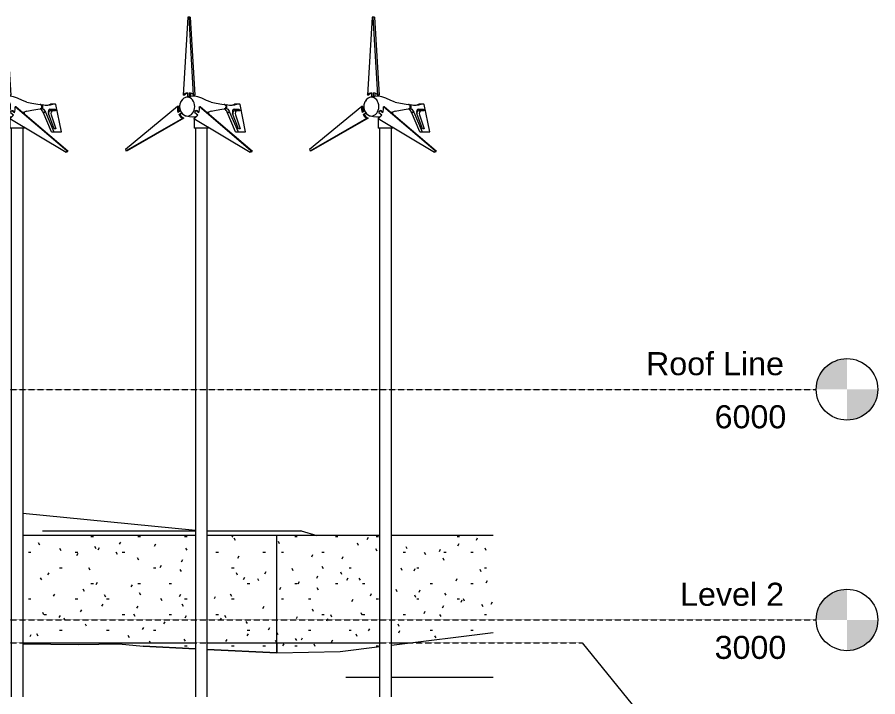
# Model space of a CAD drawing. Header units: millimetres. Extents: x -22400 to 100951, y -3625 to 17206.
# Drawn here: x 66178 to 77366, y 2000 to 10841 of the extents above; entities that cross this region are included whole.
import ezdxf

# ---------------------------------------------------------------- set-up
doc = ezdxf.new("R2010")
doc.units = ezdxf.units.MM
doc.linetypes.add('Dash - Tight', pattern=[4.5, 3, -1.5])
for name, color, linetype, lineweight in [('A-FLOR-LEVL', 51, 'Continuous', 9), ('A-WALL-PATT', 111, 'Continuous', 9), ('C-BLDG-PADS', 91, 'Continuous', 9), ('C-TOPO', 7, 'Continuous', 9), ('L-SITE', 91, 'Continuous', 9), ('L-SITE-WALL', 31, 'Continuous', 9)]:
    doc.layers.add(name, color=color, linetype=linetype, lineweight=lineweight)
doc.styles.add('Arial', font='arial.ttf', dxfattribs={"height": 300})
pattern_1 = [(0, (50430.29, 1850), (703.905, 203.2), [29.036, -498.893, 29.036, -3314.515]), (0, (50430.29, 1850), (703.905, 203.2), [-556.965, -498.893, 29.036, -1026.822, -1759.764]), (0, (50430.29, 1850), (703.905, 203.2), [-2111.716, 29.036, -498.893, 29.036, -1202.798]), (0, (50430.29, 1850), (703.905, 203.2), [-2668.682, -322.917, 29.036, -850.846]), (116.565, (50694.25, 1951.6), (-504.3526, 602.306), [32.463, -557.78, -3738.204]), (116.565, (50694.25, 1951.6), (-504.3526, 602.306), [-590.243, 32.463, -557.779, -3147.961]), (116.565, (50694.25, 1951.6), (-504.3526, 602.306), [-1180.485, 32.463, -1148.022, -1967.476]), (116.565, (50694.25, 1951.6), (-504.3526, 602.306), [-2360.971, 32.463, -557.779, -1377.233]), (116.565, (50694.25, 1951.6), (-504.3526, 602.306), [-2951.213, 32.463, -361.032, -983.738]), (116.565, (50694.25, 1951.6), (-504.3526, 602.306), [-3344.708, 32.463, -951.274]), (243.435, (50782.24, 2358), (-199.5518, -805.5061), [32.463, -557.78, -3738.204]), (243.435, (50782.24, 2358), (-199.5518, -805.5061), [-590.243, 32.463, -557.779, -3147.961]), (243.435, (50782.24, 2358), (-199.5518, -805.5061), [-1180.485, 32.463, -1148.022, -1967.476]), (243.435, (50782.24, 2358), (-199.5518, -805.5061), [-2360.971, 32.463, -557.779, -1377.233]), (243.435, (50782.24, 2358), (-199.5518, -805.5061), [-2951.213, 32.463, -361.032, -983.738]), (243.435, (50782.24, 2358), (-199.5518, -805.5061), [-3344.708, 32.463, -951.274])]

# ---------------------------------------------------------------- blocks, each defined once
blk = doc.blocks.new('M_Wind Power Generator - 9 Meters High-397393-Longitudinal Section')
at = {"layer": 'L-SITE'}
for p, q in [((15558, 10841), (15497, 9828)), ((15573, 10841), (15558, 10841)), ((15633, 9828), (15573, 10841)), ((15588, 10841), (15573, 10841)), ((15588, 10841), (15649, 9828)), ((15552, 9859), (15552, 9805)), ((15578, 9805), (15578, 9859)), ((15594, 9853), (15594, 9809)), ((15513, 9828), (15497, 9828)), ((15649, 9828), (15633, 9828)), ((15424, 9679), (14746, 9119)), ((15439, 9679), (15424, 9679)), ((15463, 9625), (15429, 9602)), ((15700, 9599), (15660, 9628)), ((15678, 9626), (15702, 9609)), ((16377, 9101), (15707, 9676)), ((15722, 9676), (15707, 9676)), ((15722, 9676), (16392, 9101)), ((16031, 9707), (16062, 9701)), ((16062, 9655), (16031, 9649)), ((16037, 9706), (16038, 9705)), ((16038, 9650), (16038, 9650)), ((16062, 9701), (16062, 9655)), ((16159, 9647), (16226, 9647)), ((16196, 9708), (16165, 9708)), ((16224, 9712), (16193, 9712)), ((16201, 9622), (16196, 9647)), ((16226, 9647), (16232, 9622)), ((16308, 9348), (16236, 9705)), ((14753, 9103), (15491, 9527)), ((15506, 9527), (14768, 9103)), ((15442, 9574), (15477, 9598)), ((15442, 9574), (15457, 9574)), ((15483, 9591), (15457, 9574)), ((15506, 9527), (15491, 9527)), ((15637, 9525), (16369, 9086)), ((15638, 9542), (15638, 9526)), ((15638, 9525), (15638, 9398)), ((15647, 9600), (15687, 9571)), ((15810, 9602), (15829, 9602)), ((15860, 9620), (15812, 9602)), ((15829, 9584), (15829, 9602)), ((16179, 9348), (16070, 9607)), ((16070, 9607), (16100, 9607)), ((16100, 9607), (16210, 9348)), ((16216, 9387), (16140, 9589)), ((16193, 9622), (16162, 9622)), ((16175, 9572), (16237, 9387)), ((16232, 9622), (16193, 9622)), ((15810, 9398), (15639, 9398)), ((15657, 9398), (15657, 2000)), ((15810, 2000), (15810, 9398)), ((15828, 9398), (15810, 9398)), ((15829, 9398), (15829, 9410)), ((16179, 9348), (16210, 9348)), ((16210, 9348), (16308, 9348)), ((16237, 9387), (16216, 9387)), ((14746, 9119), (14753, 9103)), ((14768, 9103), (14753, 9103)), ((16369, 9086), (16377, 9101)), ((16385, 9086), (16369, 9086)), ((16392, 9101), (16377, 9101)), ((16392, 9101), (16385, 9086))]:
    blk.add_line(p, q, dxfattribs=at)
at = {"layer": 'L-SITE', "flags": 128}
for points in [[(15483, 9766), (15479, 9762), (15476, 9758), (15473, 9754), (15471, 9749), (15468, 9745), (15466, 9741), (15464, 9736), (15462, 9732), (15460, 9727), (15458, 9723), (15457, 9719), (15455, 9714), (15454, 9710), (15453, 9705), (15453, 9701), (15452, 9697), (15451, 9692), (15451, 9688), (15451, 9683), (15451, 9679), (15451, 9675), (15451, 9670), (15451, 9666), (15452, 9661), (15452, 9657), (15453, 9653), (15454, 9648), (15455, 9644), (15456, 9639), (15457, 9635), (15459, 9631), (15461, 9626), (15463, 9622), (15465, 9617), (15467, 9613), (15469, 9609), (15472, 9604), (15475, 9600), (15478, 9596), (15481, 9591), (15483, 9589)], [(15620, 9814), (15578, 9811), (15539, 9802), (15517, 9793)], [(15860, 9736), (15801, 9759), (15738, 9789), (15686, 9806), (15642, 9813), (15620, 9814)], [(15860, 9736), (15926, 9722), (16000, 9711), (16034, 9707)], [(15860, 9620), (15926, 9633), (16000, 9644), (16034, 9649)], [(15620, 9541), (15578, 9544), (15539, 9554), (15517, 9563)], [(15666, 9546), (15658, 9544), (15620, 9541)]]:
    blk.add_lwpolyline(points, dxfattribs=at)
at = {"layer": 'L-SITE'}
for centre, major_axis, ratio, start_param, end_param in [((15572, 9712), (0, 149), 0.798186, 0.167659, 0.683329), ((15588, 9712), (0, 149), 0.798186, 0.302487, 0.683329), ((15558, 9712), (0, 149), 0.798186, 5.599857, 6.115527), ((15550, 9678), (0, 122), 0.798186, 0, 0.942478), ((15550, 9678), (0, 122), 0.798186, 3.141593, 6.283185), ((15565, 9678), (0, 128), 0.798186, 0, 0.126275), ((15565, 9678), (0, 128), 0.798186, 6.15691, 6.283185), ((15545, 9654), (0, 154), 0.798186, 1.405315, 1.914491), ((15560, 9654), (0, 154), 0.798186, 1.405315, 1.851271), ((15565, 9678), (0, 128), 0.798186, 4.062515, 4.315065), ((15585, 9653), (0, 154), 0.798186, 4.351241, 4.860417), ((16031, 9678), (0, 29), 0.798186, 3.141593, 6.283185), ((16159, 9609), (0, 38.1), 0.602411, 0, 2.129302), ((15538, 9669), (0, 154), 0.798186, 2.239393, 2.748568), ((15553, 9669), (0, 154), 0.798186, 2.239393, 2.748568), ((15550, 9678), (0, 122), 0.798186, 2.199115, 3.141593), ((15592, 9668), (0, 154), 0.798186, 3.517164, 4.026339), ((16162, 9588), (0, 33.6), 0.602411, 0, 1.781977), ((16193, 9588), (0, 33.6), 0.602411, 0, 2.076942)]:
    blk.add_ellipse(centre, major_axis=major_axis, ratio=ratio, start_param=start_param, end_param=end_param, dxfattribs=at)
for points in [[(15594, 9809), (15591, 9808), (15586, 9807), (15581, 9806), (15578, 9805)], [(15660, 9628), (15663, 9628), (15669, 9627), (15675, 9626), (15678, 9626)], [(16070, 9607), (16062, 9621), (16054, 9637), (16038, 9650)], [(16196, 9708), (16154, 9690), (16109, 9687), (16062, 9701)], [(16062, 9655), (16083, 9642), (16092, 9622), (16100, 9607)], [(16123, 9695), (16137, 9698), (16151, 9702), (16165, 9708)], [(16165, 9708), (16179, 9711), (16189, 9713), (16196, 9712)], [(16236, 9705), (16236, 9714), (16223, 9714), (16196, 9708)]]:
    blk.add_open_spline(points, degree=3, dxfattribs=at)
blk = doc.blocks.new('Level - M_Level Head - Circle-24867-Longitudinal Section')
at = {"layer": 'A-FLOR-LEVL'}
h = blk.add_hatch(color=256, dxfattribs=at)
edge = h.paths.add_edge_path(flags=0)
edge.add_line((26522, 0), (26122, 0))
edge.add_arc((26522, 0), 400, 90, 180, ccw=False)
edge.add_line((26522, 400), (26522, 0))
h = blk.add_hatch(color=256, dxfattribs=at)
edge = h.paths.add_edge_path(flags=0)
edge.add_line((26522, -400), (26522, 0))
edge.add_line((26522, 0), (26922, 0))
edge.add_arc((26522, 0), 400, 270, 360, ccw=False)
blk.add_circle((26522, 0), 400, dxfattribs=at)

msp = doc.modelspace()

# ---------------------------------------------------------------- hatches: boundary and pattern name
at = {"layer": 'A-WALL-PATT'}
h = msp.add_hatch(dxfattribs=at)
h.set_pattern_fill('FP_16', color=256, style=0, pattern_type=2)
h.set_pattern_definition([(0, (53724.09, 1850), (812.8, 203.2), [33.528, -576.072, 33.528, -576.072, -3251.2]), (0, (53724.09, 1850), (812.8, 203.2), [-1219.2, 33.528, -1185.672, 33.528, -576.072, -1422.4]), (0, (53724.09, 1850), (812.8, 203.2), [-3048, 33.528, -372.872, 33.528, -982.472]), (120, (54028.89, 1951.6), (-582.3764, 602.3054), [33.528, -576.072, 33.528, -576.072, -3251.2]), (120, (54028.89, 1951.6), (-582.3764, 602.3054), [-1219.2, 33.528, -1185.672, 33.528, -576.072, -1422.4]), (120, (54028.89, 1951.6), (-582.3764, 602.3054), [-3048, 33.528, -372.872, 33.528, -982.472]), (240, (54130.49, 2358), (-230.4236, -805.5054), [33.528, -576.072, 33.528, -576.072, -3251.2]), (240, (54130.49, 2358), (-230.4236, -805.5054), [-1219.2, 33.528, -1185.672, 33.528, -576.072, -1422.4]), (240, (54130.49, 2358), (-230.4236, -805.5054), [-3048, 33.528, -372.872, 33.528, -982.472])])
h.paths.add_polyline_path([(69552, 2574), (69552, 4100), (68648, 4100), (68648, 2617), (69471, 2578)], flags=0)
h.paths.add_polyline_path([(68497, 2624), (68497, 4100), (66253, 4100), (66253, 2691), (66980, 2682), (67501, 2691), (67815, 2657), (67927, 2651)], flags=0)
h.paths.add_polyline_path([(66102, 2710), (66102, 4100), (63708, 4100), (63708, 3062), (63763, 3051), (64762, 2890), (65708, 2763)], flags=0)
h = msp.add_hatch(dxfattribs=at)
h.set_pattern_fill('FP_26', color=256, style=0, pattern_type=2)
h.set_pattern_definition(pattern_1)
h.paths.add_polyline_path([(69552, 2574), (70072, 2584), (70072, 4100), (69552, 4100), (69552, 2590)], flags=0)
h = msp.add_hatch(dxfattribs=at)
h.set_pattern_fill('FP_26', color=256, style=0, pattern_type=2)
h.set_pattern_definition(pattern_1)
h.paths.add_polyline_path([(70072, 2584), (70377, 2590), (70891, 2654), (70891, 4100), (70072, 4100), (70072, 2590)], flags=0)
h.paths.add_polyline_path([(71043, 2672), (72365, 2835), (72365, 4100), (71043, 4100), (71043, 2890)], flags=0)

# ---------------------------------------------------------------- linework, layer by layer
at = {"layer": 'A-FLOR-LEVL', "linetype": 'Dash - Tight'}
for p, q in [((34698, 6000), (76566, 6000)), ((34698, 3000), (76566, 3000)), ((34698, 2700), (73522, 2700))]:
    msp.add_line(p, q, dxfattribs=at)
at = {"layer": 'A-FLOR-LEVL'}
msp.add_line((73522, 2700), (74637, 1335), dxfattribs=at)
at = {"layer": 'C-BLDG-PADS'}
for p, q in [((66253, 2700), (68497, 2700)), ((68648, 2700), (70892, 2700)), ((69552, 2700), (69552, 2574)), ((71043, 2700), (71269, 2700))]:
    msp.add_line(p, q, dxfattribs=at)
at = {"layer": 'C-TOPO'}
for p, q in [((66253, 4390), (68497, 4167)), ((66506, 4160), (68497, 4160)), ((66506, 4160), (66526, 4160)), ((68648, 4160), (69868, 4160)), ((69868, 4160), (69864, 4160)), ((69868, 4160), (70073, 4100)), ((71043, 2672), (72365, 2835)), ((71043, 2672), (72365, 2835)), ((66253, 2691), (66980, 2682)), ((66253, 2691), (66980, 2682)), ((66980, 2682), (67501, 2691)), ((66980, 2682), (67501, 2691)), ((67501, 2691), (67815, 2657)), ((67501, 2691), (67815, 2657)), ((68497, 2624), (67815, 2657)), ((67815, 2657), (68497, 2624)), ((69552, 2574), (68648, 2617)), ((68648, 2617), (69552, 2574)), ((69552, 2574), (70377, 2590)), ((69552, 2574), (70377, 2590)), ((70377, 2590), (70892, 2654)), ((70377, 2590), (70892, 2654)), ((70452, 2255), (70484, 2255)), ((70452, 2255), (70892, 2255)), ((71043, 2255), (72365, 2255))]:
    msp.add_line(p, q, dxfattribs=at)
at = {"layer": 'L-SITE-WALL'}
for p, q in [((68497, 4100), (66253, 4100)), ((70892, 4100), (68648, 4100)), ((69552, 2574), (69552, 4100)), ((72365, 4100), (71043, 4100))]:
    msp.add_line(p, q, dxfattribs=at)

# ---------------------------------------------------------------- block references
at = {"layer": 'A-FLOR-LEVL'}
for p in [(50444, 6000), (50444, 3000)]:
    msp.add_blockref('Level - M_Level Head - Circle-24867-Longitudinal Section', p, dxfattribs=at)
at = {"layer": 'L-SITE'}
for p in [(50444, 0), (52839, 0), (55233, 0)]:
    msp.add_blockref('M_Wind Power Generator - 9 Meters High-397393-Longitudinal Section', p, dxfattribs=at)

# ---------------------------------------------------------------- texts
at = {"layer": 'A-FLOR-LEVL', "char_height": 300, "attachment_point": 1, "style": 'Arial'}
for s, insert, width in [('Roof Line', (74353, 6484), 2212.66), ('6000', (75245, 5793), 1154.43), ('Level 2', (74796, 3484), 1675.53), ('3000', (75245, 2793), 1154.43)]:
    msp.add_mtext(s, dxfattribs=dict(at, insert=insert, width=width))

doc.saveas('drawing.dxf')
